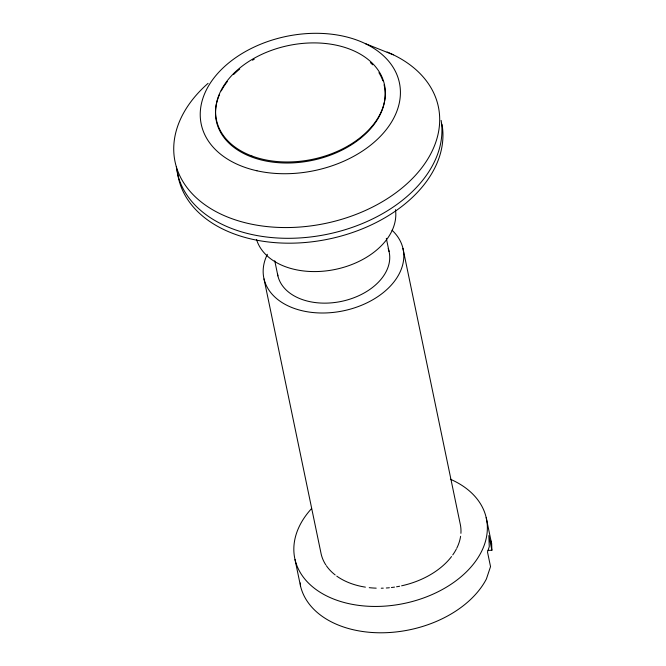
<?xml version="1.0" encoding="UTF-8"?>
<svg xmlns="http://www.w3.org/2000/svg" width="666" height="666" viewBox="0 0 666 666"><rect width="100%" height="100%" fill="white"/><g stroke="black" fill="none" stroke-linecap="round" stroke-linejoin="round"><path stroke-width="1" d="M488.036 550.416L491.891 550.241L491.658 543.914L486.188 517.574M365.576 43.715L393.406 54.828M491.891 550.241L488.852 535.597L489.26 546.703L487.495 551.981L490.534 566.616L486.388 579.004A97.877 66.3 -11.7 0 1 385.889 632.7A97.877 66.3 -11.7 0 1 300.474 585.88L295.005 559.548M402.947 248.418L460.139 523.626A71.137 48.185 -11.7 0 1 460.922 533.333M386.322 238.345L389.052 251.473M274.742 260.731L277.897 275.874M264.002 278.929L321.187 554.129A71.137 48.185 -11.7 0 0 325.832 564.926M300.374 582.983L300.474 585.88M395.462 209.673A71.137 48.185 -11.7 0 1 335.98 269.272A71.137 48.185 -11.7 0 1 256.552 239.527M450.391 479.245A97.877 66.3 -11.7 0 1 467.665 570.612A97.877 66.3 -11.7 0 1 333.375 598.942A97.877 66.3 -11.7 0 1 311.613 508.533M490.867 540.967A97.877 66.3 -11.7 0 1 491.658 543.914M388.195 248.576A56.91 38.545 -11.7 0 1 342.965 301.057A56.91 38.545 -11.7 0 1 277.514 273.909M460.606 536.288A71.137 48.185 -11.7 0 1 456.759 548.235M456.31 549.134A71.137 48.185 -11.7 0 1 452.738 554.936M451.54 556.568A71.137 48.185 -11.7 0 1 401.615 585.805M399.608 586.23A71.137 48.185 -11.7 0 1 396.561 586.788M394.513 587.112A71.137 48.185 -11.7 0 1 391.425 587.52M389.369 587.745A71.137 48.185 -11.7 0 1 386.305 587.995M383.266 588.153A71.137 48.185 -11.7 0 1 381.252 588.211M376.207 588.161A71.137 48.185 -11.7 0 1 369.255 587.662M365.409 587.146A71.137 48.185 -11.7 0 1 336.746 576.115M335.165 574.933A71.137 48.185 -11.7 0 1 326.39 565.759M392.041 230.236A71.137 48.185 -11.7 0 1 341.825 311.139A71.137 48.185 -11.7 0 1 267.374 254.312M384.049 84.765A85.814 58.125 -11.7 0 1 294.072 162.812A85.814 58.125 -11.7 0 1 219.514 94.497M221.27 90.867A85.814 58.125 -11.7 0 1 227.347 81.552M233.649 74.492A85.814 58.125 -11.7 0 1 239.727 69.031M252.489 60.215A85.814 58.125 -11.7 0 1 254.237 59.216M370.404 62.629A85.814 58.125 -11.7 0 1 372.652 64.793M378.929 72.702A85.814 58.125 -11.7 0 1 382.883 80.844M441.142 120.404A134.499 91.109 -11.7 0 1 321.195 235.423A134.499 91.109 -11.7 0 1 176.34 166.575M387.121 52.006A134.499 91.109 -11.7 0 1 410.289 180.636A134.499 91.109 -11.7 0 1 220.371 213.861A134.499 91.109 -11.7 0 1 208.083 83.333M441.983 124.267A134.499 91.109 -11.7 0 1 321.528 240.418A134.499 91.109 -11.7 0 1 177.173 169.489M251.865 155.986A85.847 58.15 -11.7 0 0 385.056 98.177A85.847 58.15 -11.7 0 0 264.56 53.105A85.847 58.15 -11.7 0 0 251.865 155.986M256.934 170.779A101.232 68.573 -11.7 0 0 400.133 87.279A101.232 68.573 -11.7 0 0 243.898 52.439A101.232 68.573 -11.7 0 0 256.934 170.779"/></g></svg>
